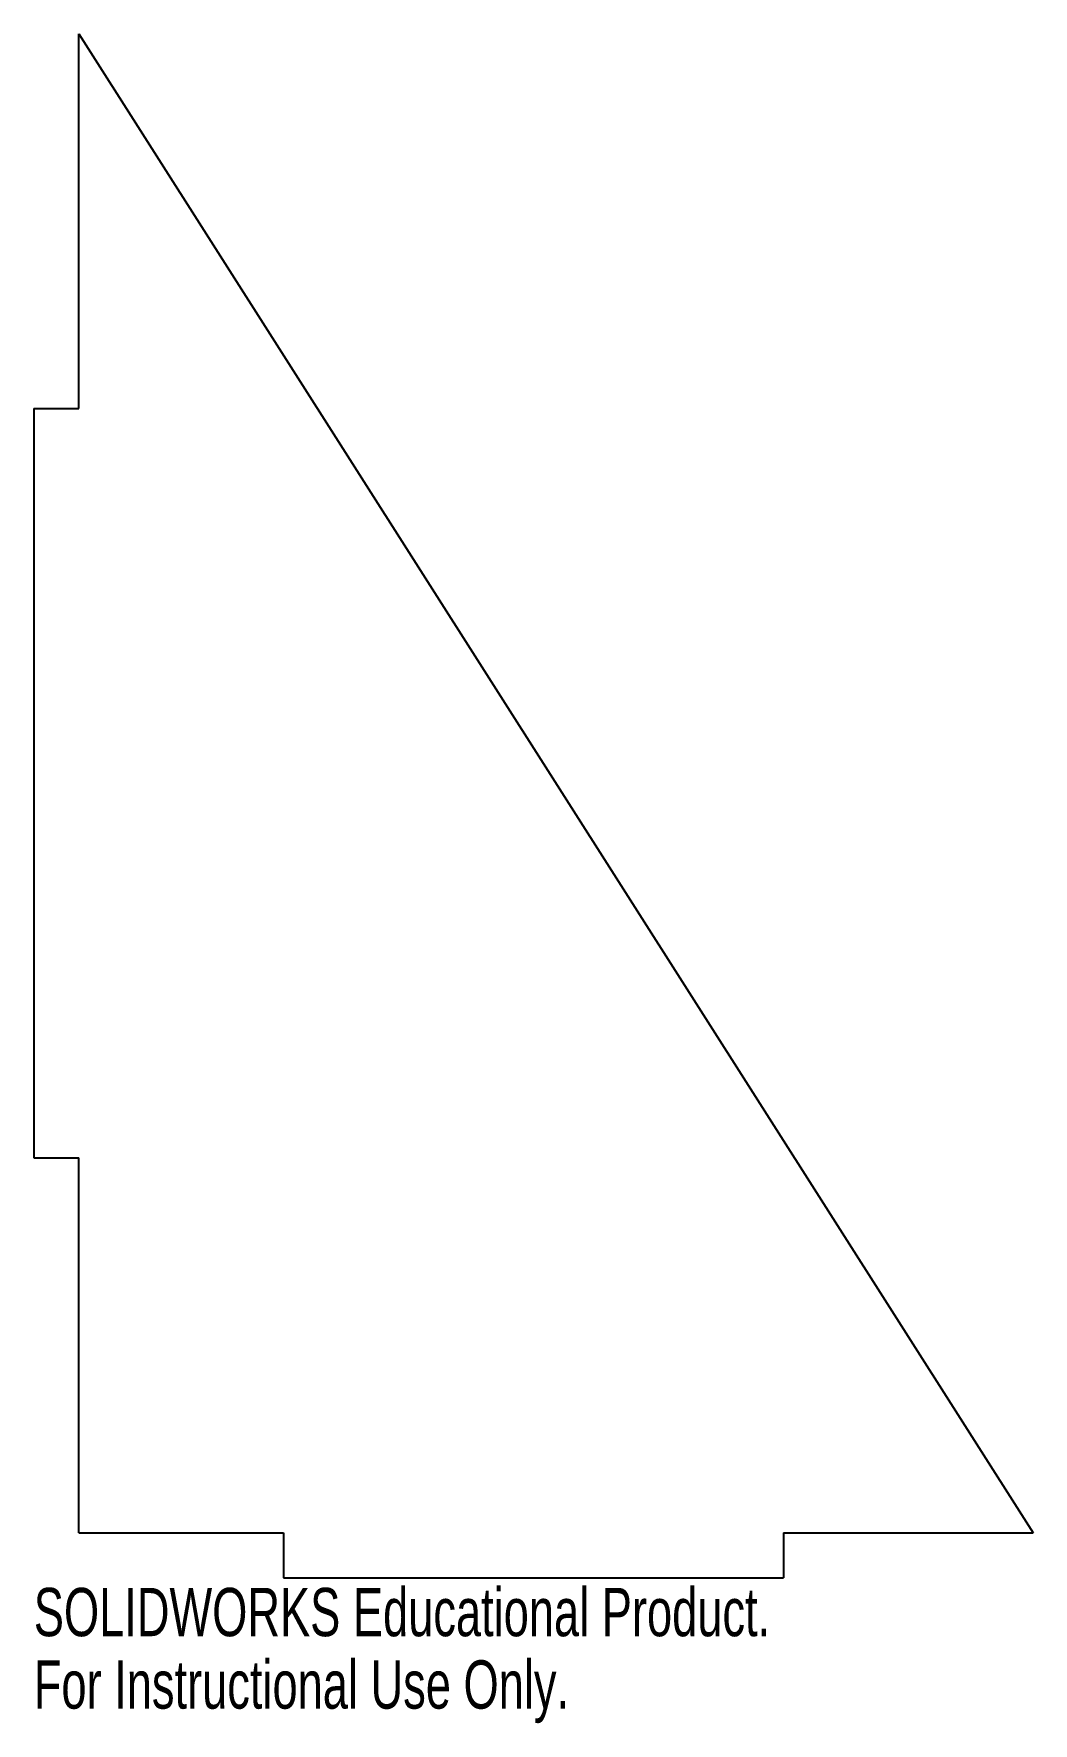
# Model space of a CAD drawing. Header units: millimetres. Extents: x -4 to 96, y -19 to 150.
import ezdxf

# ---------------------------------------------------------------- set-up
doc = ezdxf.new("R2010")
doc.units = ezdxf.units.MM
doc.styles.add('SLDTEXTSTYLE0', font='TXT', dxfattribs={"width": 0.7})

msp = doc.modelspace()

# ---------------------------------------------------------------- linework, layer by layer
at = {"color": 7, "linetype": 'Continuous', "lineweight": 25}
for p, q in [((0, 150), (95.5, 0)), ((0, 112.5), (0, 150)), ((-4.5, 112.5), (0, 112.5)), ((-4.5, 112.5), (-4.5, 37.5)), ((-4.5, 37.5), (0, 37.5)), ((0, 0), (0, 37.5)), ((0, 0), (20.5, 0)), ((20.5, 0), (20.5, -4.5)), ((70.5, 0), (70.5, -4.5)), ((70.5, 0), (95.5, 0)), ((20.5, -4.5), (70.5, -4.5))]:
    msp.add_line(p, q, dxfattribs=at)

# ---------------------------------------------------------------- texts
at = {"color": 7, "linetype": 'Continuous', "char_height": 4.8336, "attachment_point": 1, "style": 'SLDTEXTSTYLE0'}
for s, insert in [('SOLIDWORKS Educational Product.', (-4.5, -5.52)), ('For Instructional Use Only.', (-4.5, -12.77))]:
    msp.add_mtext(s, dxfattribs=dict(at, insert=insert))

doc.saveas('drawing.dxf')
